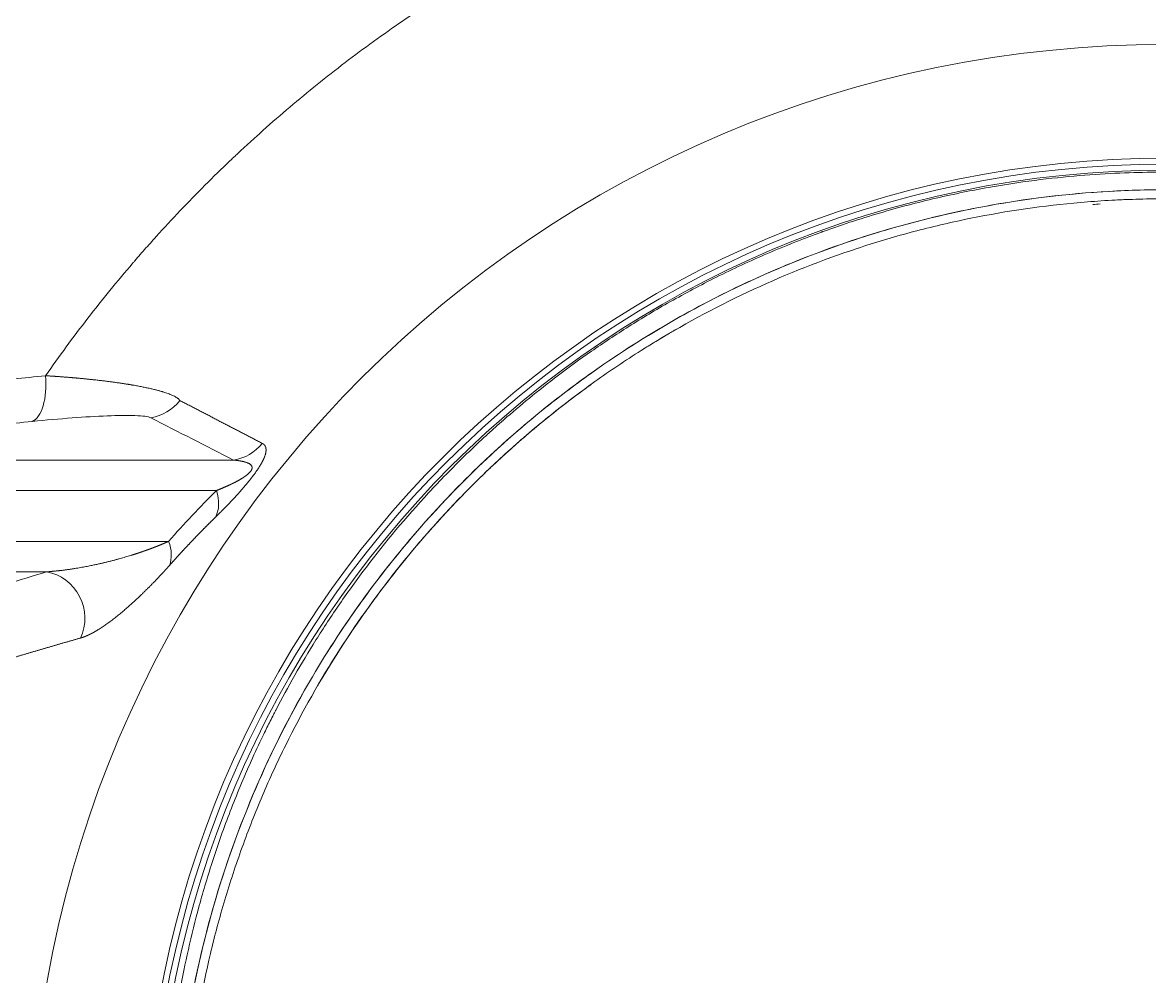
# Model space of a CAD drawing. Header units: millimetres. Extents: x 4664 to 8864, y -38 to 2932.
# Drawn here: x 8027.72 to 8059.36, y 1794.49 to 1821.28 of the extents above; entities that cross this region are included whole.
import ezdxf

# ---------------------------------------------------------------- set-up
doc = ezdxf.new("R2010")
doc.units = ezdxf.units.MM

msp = doc.modelspace()

# ---------------------------------------------------------------- linework, layer by layer
at = {"lineweight": 5}
for p, q in [((8033.649, 1808.992), (8019.143, 1808.992)), ((8019.317, 1808.136), (8033.163, 1808.136)), ((8031.823, 1806.711), (8019.317, 1806.711)), ((8019.143, 1805.855), (8028.396, 1805.855))]:
    msp.add_line(p, q, dxfattribs=at)
for radius in [31.888, 28.697, 28.528, 28.358]:
    msp.add_circle((8059.81, 1788.775), radius, dxfattribs=at)
at = {"lineweight": 5, "extrusion": (0, 0, -1)}
for centre, major_axis, ratio, start_param, end_param in [((8059.81, 1823.194), (71.659, 11.206), 0.105691, 2.041464, 2.055464), ((8027.796, 1811.362), (0.13, -1.299), 0.436932, 4.756023, 6.166714), ((8031.13, 1811.464), (0.596, 1.162), 0.984226, 1.763232, 2.509488), ((8060.005, 1821.909), (72.966, 11.202), 0.103887, 2.040884, 2.054884), ((8033.454, 1810.276), (0.593, 1.164), 0.984114, 1.780574, 2.51207), ((8053.666, 1788.775), (28.646, 0), 0.967774, 3.845216, 3.914727), ((8032.094, 1808.136), (0.92, -0.927), 0.712004, 5.327244, 6.033292), ((8030.754, 1806.711), (0.982, -0.861), 0.685493, 5.375966, 6.042362), ((8028.201, 1804.571), (0.381, -1.249), 0.971679, 3.599809, 5.457733)]:
    msp.add_ellipse(centre, major_axis=major_axis, ratio=ratio, start_param=start_param, end_param=end_param, dxfattribs=at)
at = {"lineweight": 5}
for points, knots in [([(8039.855, 1822.276), (8039.289, 1821.925), (8038.733, 1821.559), (8037.641, 1820.802), (8037.106, 1820.409), (8036.056, 1819.597), (8035.541, 1819.177), (8034.784, 1818.527), (8034.534, 1818.307), (8034.163, 1817.972), (8033.979, 1817.803), (8033.765, 1817.604), (8033.659, 1817.503), (8033.606, 1817.453), (8033.579, 1817.428), (8033.566, 1817.415), (8033.559, 1817.409), (8033.556, 1817.406), (8033.554, 1817.404), (8033.553, 1817.404), (8033.553, 1817.403), (8033.553, 1817.403), (8033.072, 1816.946), (8032.605, 1816.478), (8031.922, 1815.759), (8031.697, 1815.517), (8031.365, 1815.149), (8031.2, 1814.965), (8031.01, 1814.747), (8030.915, 1814.638), (8030.868, 1814.583), (8030.845, 1814.556), (8030.833, 1814.542), (8030.827, 1814.535), (8030.824, 1814.532), (8030.822, 1814.53), (8030.822, 1814.529), (8030.821, 1814.529), (8030.821, 1814.529), (8030.821, 1814.528), (8030.384, 1814.02), (8029.962, 1813.501), (8029.144, 1812.446), (8028.75, 1811.908), (8028.369, 1811.362)], [0, 0, 0, 0, 0.125, 0.125, 0.25, 0.25, 0.375, 0.375, 0.4375, 0.4375, 0.46875, 0.484375, 0.492187, 0.496094, 0.498047, 0.499023, 0.499512, 0.499756, 0.499878, 0.499939, 0.499939, 0.5, 0.5, 0.625, 0.625, 0.6875, 0.6875, 0.71875, 0.734375, 0.742187, 0.746094, 0.748047, 0.749023, 0.749512, 0.749756, 0.749878, 0.749939, 0.749969, 0.749969, 0.75, 0.75, 0.875, 0.875, 1, 1, 1, 1]), ([(8032.933, 1781.633), (8032.927, 1781.631), (8032.917, 1781.641), (8032.892, 1781.683), (8032.876, 1781.716), (8032.838, 1781.805), (8032.817, 1781.861), (8032.768, 1781.996), (8032.741, 1782.075), (8032.682, 1782.257), (8032.651, 1782.36), (8032.583, 1782.589), (8032.547, 1782.716), (8032.473, 1782.993), (8032.435, 1783.143), (8032.356, 1783.469), (8032.316, 1783.643), (8032.235, 1784.018), (8032.194, 1784.217), (8032.149, 1784.455), (8032.143, 1784.485), (8032.138, 1784.516), (8032.137, 1784.519), (8032.137, 1784.52), (8032.137, 1784.52), (8032.137, 1784.52), (8032.137, 1784.52), (8032.137, 1784.521), (8032.136, 1784.522), (8032.136, 1784.526), (8032.134, 1784.535), (8032.128, 1784.566), (8032.115, 1784.64), (8032.102, 1784.71), (8032.061, 1784.946), (8032.028, 1785.146), (8031.965, 1785.568), (8031.935, 1785.789), (8031.892, 1786.138), (8031.878, 1786.257), (8031.858, 1786.44), (8031.849, 1786.533), (8031.838, 1786.642), (8031.832, 1786.697), (8031.83, 1786.725), (8031.828, 1786.739), (8031.828, 1786.746), (8031.827, 1786.75), (8031.827, 1786.751), (8031.827, 1786.752), (8031.827, 1786.753), (8031.827, 1786.753), (8031.827, 1786.753), (8031.827, 1786.753), (8031.794, 1787.104), (8031.766, 1787.477), (8031.725, 1788.267), (8031.712, 1788.684), (8031.708, 1789.56), (8031.717, 1790.019), (8031.75, 1790.739), (8031.764, 1790.985), (8031.792, 1791.36), (8031.802, 1791.487), (8031.819, 1791.678), (8031.827, 1791.774), (8031.838, 1791.887), (8031.844, 1791.944), (8031.847, 1791.973), (8031.848, 1791.987), (8031.849, 1791.994), (8031.849, 1791.997), (8031.849, 1791.999), (8031.849, 1792), (8031.849, 1792.001), (8031.849, 1792.001), (8031.849, 1792.001), (8031.849, 1792.001), (8031.882, 1792.324), (8031.922, 1792.66), (8032.019, 1793.358), (8032.076, 1793.72), (8032.211, 1794.468), (8032.289, 1794.855), (8032.468, 1795.651), (8032.569, 1796.061), (8032.799, 1796.903), (8032.928, 1797.335), (8033.216, 1798.219), (8033.376, 1798.671), (8033.731, 1799.592), (8033.925, 1800.061), (8034.246, 1800.775), (8034.357, 1801.015), (8034.532, 1801.376), (8034.592, 1801.497), (8034.683, 1801.679), (8034.713, 1801.74), (8034.76, 1801.831), (8034.776, 1801.861), (8034.799, 1801.907), (8034.811, 1801.93), (8034.825, 1801.956), (8034.832, 1801.97), (8034.835, 1801.976), (8034.837, 1801.98), (8034.838, 1801.981), (8034.838, 1801.982), (8034.838, 1801.983), (8034.838, 1801.983), (8034.839, 1801.983), (8034.839, 1801.983), (8035.003, 1802.3), (8035.179, 1802.622), (8035.552, 1803.276), (8035.75, 1803.608), (8036.171, 1804.278), (8036.394, 1804.617), (8036.865, 1805.3), (8037.114, 1805.644), (8037.902, 1806.682), (8038.482, 1807.379), (8039.445, 1808.42), (8039.782, 1808.766), (8040.31, 1809.281), (8040.49, 1809.452), (8040.767, 1809.708), (8040.907, 1809.835), (8041.073, 1809.983), (8041.156, 1810.057), (8041.198, 1810.094), (8041.219, 1810.113), (8041.23, 1810.122), (8041.235, 1810.126), (8041.238, 1810.129), (8041.239, 1810.13), (8041.239, 1810.13), (8041.24, 1810.131), (8041.24, 1810.131), (8041.24, 1810.131), (8041.24, 1810.131), (8041.46, 1810.324), (8041.697, 1810.525), (8042.206, 1810.941), (8042.478, 1811.156), (8043.059, 1811.597), (8043.368, 1811.822), (8044.026, 1812.279), (8044.374, 1812.511), (8045.112, 1812.976), (8045.501, 1813.21), (8046.322, 1813.674), (8046.755, 1813.905), (8047.436, 1814.245), (8047.669, 1814.357), (8048.146, 1814.578), (8048.39, 1814.687), (8048.889, 1814.902), (8049.145, 1815.007), (8049.536, 1815.162), (8049.668, 1815.213), (8049.868, 1815.289), (8049.969, 1815.326), (8050.087, 1815.37), (8050.146, 1815.391), (8050.176, 1815.402), (8050.191, 1815.407), (8050.198, 1815.41), (8050.202, 1815.411), (8050.204, 1815.412), (8050.205, 1815.412), (8050.205, 1815.413), (8050.205, 1815.413), (8050.493, 1815.516), (8050.777, 1815.613), (8051.337, 1815.795), (8051.613, 1815.88), (8052.429, 1816.118), (8052.957, 1816.253), (8053.977, 1816.487), (8054.47, 1816.584), (8055.416, 1816.748), (8055.869, 1816.814), (8056.737, 1816.921), (8057.151, 1816.962), (8057.937, 1817.023), (8058.309, 1817.044), (8059.011, 1817.071), (8059.341, 1817.077), (8059.803, 1817.078), (8059.951, 1817.077), (8060.166, 1817.074), (8060.237, 1817.073), (8060.34, 1817.071), (8060.391, 1817.07), (8060.45, 1817.068), (8060.479, 1817.067), (8060.494, 1817.067), (8060.501, 1817.067), (8060.504, 1817.067), (8060.506, 1817.067), (8060.507, 1817.067), (8060.508, 1817.067), (8060.508, 1817.067), (8060.508, 1817.067), (8060.508, 1817.067), (8060.508, 1817.067), (8061.014, 1817.053), (8061.511, 1817.025), (8062.484, 1816.946), (8062.96, 1816.895), (8063.893, 1816.771), (8064.349, 1816.698), (8065.239, 1816.534), (8065.673, 1816.443), (8066.52, 1816.246), (8066.932, 1816.139), (8067.734, 1815.913), (8068.124, 1815.794), (8068.881, 1815.544), (8069.248, 1815.414), (8069.781, 1815.213), (8069.957, 1815.145), (8070.215, 1815.041), (8070.343, 1814.989), (8070.491, 1814.928), (8070.565, 1814.897), (8070.601, 1814.882), (8070.619, 1814.874), (8070.629, 1814.87), (8070.633, 1814.868), (8070.635, 1814.867), (8070.637, 1814.867), (8070.637, 1814.867), (8070.637, 1814.866), (8070.638, 1814.866), (8070.638, 1814.866), (8070.638, 1814.866), (8071.135, 1814.656), (8071.614, 1814.436), (8072.536, 1813.983), (8072.979, 1813.749), (8073.831, 1813.271), (8074.24, 1813.027), (8075.023, 1812.534), (8075.397, 1812.284), (8076.112, 1811.784), (8076.452, 1811.533), (8077.101, 1811.033), (8077.409, 1810.783), (8077.995, 1810.29), (8078.273, 1810.046), (8078.667, 1809.685), (8078.795, 1809.566), (8078.982, 1809.389), (8079.074, 1809.3), (8079.179, 1809.198), (8079.231, 1809.147), (8079.257, 1809.122), (8079.27, 1809.109), (8079.277, 1809.103), (8079.28, 1809.1), (8079.281, 1809.098), (8079.282, 1809.097), (8079.283, 1809.097), (8079.283, 1809.097), (8079.283, 1809.097), (8079.283, 1809.097), (8079.283, 1809.097), (8079.658, 1808.727), (8080.007, 1808.363), (8080.655, 1807.65), (8080.954, 1807.301), (8081.508, 1806.626), (8081.762, 1806.298), (8082.114, 1805.826), (8082.227, 1805.672), (8082.388, 1805.445), (8082.44, 1805.37), (8082.518, 1805.26), (8082.556, 1805.205), (8082.599, 1805.141), (8082.621, 1805.109), (8082.632, 1805.093), (8082.637, 1805.085), (8082.64, 1805.082), (8082.641, 1805.08), (8082.642, 1805.079), (8082.642, 1805.078), (8082.643, 1805.078), (8082.643, 1805.078), (8082.643, 1805.078), (8082.643, 1805.078), (8082.786, 1804.867), (8082.92, 1804.664), (8083.17, 1804.274), (8083.286, 1804.087), (8083.502, 1803.73), (8083.603, 1803.56), (8083.707, 1803.378), (8083.724, 1803.348), (8083.741, 1803.317), (8083.748, 1803.305), (8083.749, 1803.303), (8083.75, 1803.303), (8083.75, 1803.302), (8083.75, 1803.302), (8083.75, 1803.301), (8083.753, 1803.297), (8083.759, 1803.286), (8083.796, 1803.221), (8083.83, 1803.16), (8083.918, 1803.001), (8083.974, 1802.898), (8084.133, 1802.601), (8084.228, 1802.418), (8084.318, 1802.238), (8084.326, 1802.223), (8084.335, 1802.205), (8084.339, 1802.196), (8084.341, 1802.191), (8084.342, 1802.19), (8084.342, 1802.189), (8084.342, 1802.189), (8084.342, 1802.189), (8084.343, 1802.188), (8084.344, 1802.187), (8084.369, 1802.136), (8084.393, 1802.086), (8084.462, 1801.945), (8084.505, 1801.855), (8084.626, 1801.597), (8084.696, 1801.441), (8084.816, 1801.163), (8084.866, 1801.04), (8084.949, 1800.829), (8084.982, 1800.74), (8085.03, 1800.596), (8085.046, 1800.541), (8085.062, 1800.466), (8085.062, 1800.445), (8085.054, 1800.441)], [0, 0, 0, 0, 0.003906, 0.003906, 0.007812, 0.007812, 0.011719, 0.011719, 0.015625, 0.015625, 0.019531, 0.019531, 0.023437, 0.023437, 0.027344, 0.027344, 0.03125, 0.03125, 0.035156, 0.035156, 0.035645, 0.035706, 0.035713, 0.035713, 0.035715, 0.035715, 0.035717, 0.035721, 0.035736, 0.035767, 0.035889, 0.036133, 0.037109, 0.039062, 0.039062, 0.046875, 0.046875, 0.054687, 0.054687, 0.058594, 0.058594, 0.060547, 0.061523, 0.062012, 0.062256, 0.062378, 0.062439, 0.062469, 0.062485, 0.062492, 0.062496, 0.062498, 0.062498, 0.0625, 0.0625, 0.078125, 0.078125, 0.09375, 0.09375, 0.109375, 0.109375, 0.117187, 0.117187, 0.121094, 0.121094, 0.123047, 0.124023, 0.124512, 0.124756, 0.124878, 0.124939, 0.124969, 0.124985, 0.124992, 0.124996, 0.124998, 0.124998, 0.125, 0.125, 0.140625, 0.140625, 0.15625, 0.15625, 0.171875, 0.171875, 0.1875, 0.1875, 0.203125, 0.203125, 0.21875, 0.21875, 0.234375, 0.234375, 0.242187, 0.242187, 0.246094, 0.246094, 0.248047, 0.248047, 0.249023, 0.249023, 0.249512, 0.249756, 0.249878, 0.249939, 0.249969, 0.249985, 0.249992, 0.249996, 0.249998, 0.249998, 0.25, 0.25, 0.265625, 0.265625, 0.28125, 0.28125, 0.296875, 0.296875, 0.3125, 0.3125, 0.34375, 0.34375, 0.359375, 0.359375, 0.367187, 0.367187, 0.371094, 0.373047, 0.374023, 0.374512, 0.374756, 0.374878, 0.374939, 0.374969, 0.374985, 0.374992, 0.374996, 0.374998, 0.374998, 0.375, 0.375, 0.390625, 0.390625, 0.40625, 0.40625, 0.421875, 0.421875, 0.4375, 0.4375, 0.453125, 0.453125, 0.46875, 0.46875, 0.476562, 0.476562, 0.484375, 0.484375, 0.492187, 0.492187, 0.496094, 0.496094, 0.498047, 0.499023, 0.499512, 0.499756, 0.499878, 0.499939, 0.499969, 0.499985, 0.499992, 0.499992, 0.5, 0.5, 0.507812, 0.507812, 0.515625, 0.515625, 0.53125, 0.53125, 0.546875, 0.546875, 0.5625, 0.5625, 0.578125, 0.578125, 0.59375, 0.59375, 0.609375, 0.609375, 0.617187, 0.617187, 0.621094, 0.621094, 0.623047, 0.624023, 0.624512, 0.624756, 0.624878, 0.624939, 0.624969, 0.624985, 0.624992, 0.624996, 0.624998, 0.624998, 0.625, 0.625, 0.640625, 0.640625, 0.65625, 0.65625, 0.671875, 0.671875, 0.6875, 0.6875, 0.703125, 0.703125, 0.71875, 0.71875, 0.734375, 0.734375, 0.742187, 0.742187, 0.746094, 0.748047, 0.749023, 0.749512, 0.749756, 0.749878, 0.749939, 0.749969, 0.749985, 0.749992, 0.749996, 0.749998, 0.749998, 0.75, 0.75, 0.765625, 0.765625, 0.78125, 0.78125, 0.796875, 0.796875, 0.8125, 0.8125, 0.828125, 0.828125, 0.84375, 0.84375, 0.859375, 0.859375, 0.867188, 0.867188, 0.871094, 0.873047, 0.874023, 0.874512, 0.874756, 0.874878, 0.874939, 0.874969, 0.874985, 0.874992, 0.874996, 0.874998, 0.874998, 0.875, 0.875, 0.890625, 0.890625, 0.90625, 0.90625, 0.921875, 0.921875, 0.929688, 0.929688, 0.933594, 0.933594, 0.935547, 0.936523, 0.937012, 0.937256, 0.937378, 0.937439, 0.937469, 0.937485, 0.937492, 0.937496, 0.937498, 0.937498, 0.9375, 0.9375, 0.945313, 0.945313, 0.953125, 0.953125, 0.960938, 0.960938, 0.961914, 0.962402, 0.962463, 0.962494, 0.962494, 0.962502, 0.962502, 0.962509, 0.962524, 0.962646, 0.962891, 0.964844, 0.964844, 0.96875, 0.96875, 0.976563, 0.976563, 0.977051, 0.977295, 0.977417, 0.977478, 0.977493, 0.977497, 0.977497, 0.977501, 0.977501, 0.977509, 0.977539, 0.978516, 0.978516, 0.980469, 0.980469, 0.984375, 0.984375, 0.988281, 0.988281, 0.992188, 0.992188, 0.996094, 0.996094, 1, 1, 1, 1]), ([(8085.054, 1800.441), (8084.836, 1800.912), (8084.346, 1801.9), (8083.216, 1803.872), (8081.859, 1805.792), (8079.569, 1808.457), (8076.95, 1810.825), (8072.988, 1813.397), (8069.76, 1814.83), (8066.948, 1815.672), (8064.088, 1816.335), (8061.159, 1816.632), (8056.462, 1816.513), (8052.404, 1815.76), (8047.472, 1813.829), (8044.426, 1812.038), (8041.173, 1809.524), (8038.676, 1807.03), (8036.258, 1803.702), (8034.562, 1800.609), (8032.835, 1796.22), (8031.969, 1791.585), (8031.99, 1786.886), (8032.375, 1783.972), (8033.163, 1780.542), (8034.18, 1777.779), (8035.803, 1774.653), (8037.08, 1772.679), (8039.263, 1769.917), (8041.781, 1767.448), (8045.606, 1764.731), (8050.331, 1762.39), (8055.498, 1761.124), (8061.377, 1760.839), (8066.049, 1761.494), (8071.077, 1763.222), (8074.205, 1764.887), (8077.564, 1767.267), (8080.167, 1769.657), (8082.726, 1772.89), (8084.244, 1775.406), (8085.26, 1777.52), (8086.368, 1780.258), (8087.267, 1783.682), (8087.735, 1788.364), (8087.489, 1792.48), (8086.343, 1797.676), (8084.465, 1802.001), (8081.504, 1806.363), (8079.089, 1808.927), (8075.462, 1811.921), (8071.894, 1814.012), (8066.919, 1815.782), (8063.451, 1816.425), (8059.351, 1816.661), (8055.827, 1816.416), (8051.825, 1815.491), (8048.516, 1814.269), (8044.862, 1812.365), (8041.558, 1809.912), (8038.278, 1806.559), (8035.898, 1803.203), (8033.822, 1798.997), (8032.6, 1795.068), (8031.854, 1789.868), (8032.041, 1785.532), (8032.729, 1782.402), (8032.933, 1781.635)], [0, 0, 0, 0, 0.006314, 0.013403, 0.02746, 0.034433, 0.055153, 0.06884, 0.089355, 0.096186, 0.103009, 0.123487, 0.130312, 0.157651, 0.171295, 0.19176, 0.198582, 0.219083, 0.232739, 0.246379, 0.260023, 0.287433, 0.301147, 0.314851, 0.3217, 0.342232, 0.349066, 0.362718, 0.36954, 0.389996, 0.403578, 0.423785, 0.450318, 0.463364, 0.489074, 0.501707, 0.520457, 0.526663, 0.545233, 0.557589, 0.569977, 0.576192, 0.58243, 0.601358, 0.614143, 0.633596, 0.646759, 0.673678, 0.68739, 0.708264, 0.715298, 0.743767, 0.758145, 0.779887, 0.787177, 0.809164, 0.823878, 0.838617, 0.853388, 0.875637, 0.890481, 0.912656, 0.927319, 0.949033, 0.963265, 0.990966, 1, 1, 1, 1]), ([(8084.823, 1800.335), (8084.615, 1800.785), (8084.394, 1801.231), (8083.928, 1802.113), (8083.682, 1802.548), (8083.165, 1803.407), (8082.894, 1803.831), (8082.328, 1804.665), (8081.886, 1805.28), (8081.26, 1806.077), (8080.774, 1806.664), (8080.438, 1807.047), (8080.097, 1807.425), (8079.923, 1807.612), (8079.042, 1808.536), (8077.918, 1809.59), (8076.704, 1810.551), (8075.875, 1811.169), (8075.451, 1811.467), (8074.587, 1812.039), (8074.036, 1812.382), (8073.474, 1812.705), (8073.248, 1812.832), (8073.134, 1812.895), (8072.793, 1813.082), (8071.646, 1813.687), (8070.459, 1814.211), (8069.002, 1814.758), (8068.511, 1814.926), (8067.767, 1815.158), (8067.394, 1815.269), (8067.018, 1815.371), (8066.767, 1815.438), (8066.39, 1815.536), (8066.01, 1815.625), (8065.503, 1815.737), (8065.248, 1815.79), (8064.482, 1815.937), (8062.943, 1816.186), (8061.387, 1816.305), (8060.088, 1816.33), (8059.828, 1816.332), (8059.309, 1816.327), (8059.049, 1816.321), (8058.53, 1816.302), (8058.27, 1816.289), (8057.752, 1816.255), (8056.458, 1816.152), (8054.661, 1815.88), (8052.894, 1815.457), (8052.145, 1815.244), (8051.648, 1815.095), (8051.4, 1815.017), (8050.167, 1814.609), (8049.198, 1814.226), (8047.309, 1813.354), (8046.39, 1812.864), (8045.057, 1812.055), (8044.621, 1811.772), (8043.978, 1811.33), (8043.766, 1811.18), (8043.346, 1810.873), (8042.931, 1810.561), (8042.524, 1810.236), (8042.123, 1809.907), (8041.924, 1809.739), (8041.337, 1809.228), (8040.955, 1808.876), (8039.839, 1807.79), (8039.137, 1807.024), (8037.823, 1805.417), (8037.211, 1804.576), (8036.084, 1802.828), (8035.571, 1801.922), (8034.994, 1800.756), (8034.882, 1800.522), (8034.665, 1800.049), (8034.349, 1799.335), (8033.969, 1798.367), (8033.715, 1797.63), (8033.552, 1797.137), (8033.475, 1796.889), (8033.253, 1796.144), (8032.851, 1794.641), (8032.487, 1792.602), (8032.344, 1791.057), (8032.278, 1790.025), (8032.259, 1789.508), (8032.251, 1788.474), (8032.262, 1787.956), (8032.299, 1787.181), (8032.315, 1786.923), (8032.355, 1786.407), (8032.425, 1785.634), (8032.528, 1784.864), (8032.695, 1783.842), (8032.792, 1783.333), (8032.96, 1782.575), (8033.019, 1782.323), (8033.145, 1781.821), (8033.212, 1781.571), (8033.322, 1781.178), (8033.364, 1781.034), (8033.406, 1780.891)], [0, 0, 0, 0, 0.018766, 0.018766, 0.037532, 0.037532, 0.056298, 0.056298, 0.075064, 0.084447, 0.09383, 0.103213, 0.103213, 0.112596, 0.112596, 0.150128, 0.168894, 0.168894, 0.18766, 0.18766, 0.206425, 0.211117, 0.211117, 0.215808, 0.215808, 0.225191, 0.262723, 0.262723, 0.281489, 0.281489, 0.290872, 0.295564, 0.295564, 0.300255, 0.309638, 0.309638, 0.319021, 0.319021, 0.337787, 0.375319, 0.375319, 0.384702, 0.384702, 0.394085, 0.394085, 0.403468, 0.403468, 0.412851, 0.450383, 0.469149, 0.478532, 0.478532, 0.487915, 0.487915, 0.525447, 0.525447, 0.562979, 0.562979, 0.581744, 0.581744, 0.591127, 0.591127, 0.60051, 0.609893, 0.609893, 0.619276, 0.619276, 0.638042, 0.638042, 0.675574, 0.675574, 0.713106, 0.713106, 0.750638, 0.750638, 0.760021, 0.760021, 0.769404, 0.78817, 0.797553, 0.797553, 0.806936, 0.806936, 0.825702, 0.863234, 0.882, 0.882, 0.900766, 0.900766, 0.919532, 0.919532, 0.928915, 0.928915, 0.938298, 0.957064, 0.957064, 0.975829, 0.975829, 0.985212, 0.985212, 0.994595, 0.994595, 1, 1, 1, 1]), ([(8062.626, 1816.186), (8062.189, 1816.231), (8061.277, 1816.303), (8060.364, 1816.329), (8059.414, 1816.332), (8058.939, 1816.321), (8058.465, 1816.298)], [0, 0, 0, 0, 0.315068, 0.657534, 0.657534, 1, 1, 1, 1]), ([(8046.101, 1812.678), (8046.004, 1812.623), (8045.908, 1812.567), (8045.578, 1812.373), (8045.347, 1812.232), (8045.119, 1812.088)], [0, 0, 0, 0, 0.290698, 0.290698, 1, 1, 1, 1]), ([(8032.139, 1810.667), (8032.138, 1810.667), (8032.138, 1810.667), (8032.138, 1810.667), (8032.138, 1810.667), (8032.138, 1810.668), (8032.138, 1810.668), (8032.138, 1810.668), (8032.138, 1810.668), (8032.137, 1810.669), (8032.137, 1810.669), (8032.137, 1810.669), (8032.137, 1810.669), (8032.136, 1810.67), (8032.136, 1810.67), (8032.136, 1810.671), (8032.135, 1810.672), (8032.134, 1810.673), (8032.132, 1810.675), (8032.13, 1810.678), (8032.126, 1810.683), (8032.121, 1810.689), (8032.111, 1810.699), (8032.098, 1810.711), (8032.074, 1810.731), (8032.038, 1810.755), (8031.992, 1810.781), (8031.942, 1810.805), (8031.893, 1810.827), (8031.837, 1810.85), (8031.776, 1810.872), (8031.721, 1810.891), (8031.674, 1810.905), (8031.637, 1810.916), (8031.599, 1810.928), (8031.559, 1810.939), (8031.517, 1810.95), (8031.473, 1810.962), (8031.427, 1810.973), (8031.38, 1810.985), (8031.33, 1810.997), (8031.278, 1811.008), (8031.224, 1811.02), (8031.168, 1811.032), (8031.109, 1811.044), (8031.049, 1811.056), (8030.986, 1811.068), (8030.921, 1811.08), (8030.869, 1811.09), (8030.829, 1811.097), (8030.802, 1811.101), (8030.775, 1811.106), (8030.746, 1811.111), (8030.715, 1811.116), (8030.683, 1811.121), (8030.65, 1811.126), (8030.615, 1811.132), (8030.579, 1811.137), (8030.541, 1811.143), (8030.502, 1811.149), (8030.461, 1811.155), (8030.419, 1811.161), (8030.375, 1811.167), (8030.33, 1811.173), (8030.283, 1811.18), (8030.234, 1811.186), (8030.183, 1811.193), (8030.131, 1811.2), (8030.078, 1811.207), (8030.022, 1811.214), (8029.965, 1811.221), (8029.906, 1811.228), (8029.845, 1811.235), (8029.783, 1811.242), (8029.729, 1811.248), (8029.683, 1811.253), (8029.648, 1811.257), (8029.612, 1811.26), (8029.577, 1811.264), (8029.542, 1811.267), (8029.507, 1811.271), (8029.473, 1811.274), (8029.439, 1811.278), (8029.405, 1811.281), (8029.371, 1811.284), (8029.338, 1811.288), (8029.305, 1811.291), (8029.272, 1811.294), (8029.239, 1811.297), (8029.207, 1811.3), (8029.175, 1811.302), (8029.143, 1811.305), (8029.112, 1811.308), (8029.081, 1811.311), (8029.05, 1811.313), (8029.02, 1811.316), (8028.99, 1811.318), (8028.96, 1811.32), (8028.93, 1811.323), (8028.901, 1811.325), (8028.873, 1811.327), (8028.844, 1811.329), (8028.816, 1811.332), (8028.788, 1811.334), (8028.761, 1811.336), (8028.734, 1811.338), (8028.707, 1811.339), (8028.68, 1811.341), (8028.654, 1811.343), (8028.629, 1811.345), (8028.603, 1811.347), (8028.578, 1811.348), (8028.554, 1811.35), (8028.529, 1811.351), (8028.505, 1811.353), (8028.482, 1811.355), (8028.459, 1811.356), (8028.436, 1811.357), (8028.413, 1811.359), (8028.391, 1811.36), (8028.376, 1811.361), (8028.369, 1811.362)], [0, 0, 0, 0, 0.000216, 0.000337, 0.000485, 0.00066, 0.000862, 0.001091, 0.001346, 0.001629, 0.001938, 0.002274, 0.002638, 0.003028, 0.003445, 0.003889, 0.005195, 0.006509, 0.007831, 0.011759, 0.015711, 0.023556, 0.03145, 0.047077, 0.062865, 0.093858, 0.125535, 0.149522, 0.174037, 0.199082, 0.224656, 0.250757, 0.26352, 0.276531, 0.28979, 0.303297, 0.317051, 0.331053, 0.345301, 0.359796, 0.374536, 0.38952, 0.404749, 0.42022, 0.435934, 0.451888, 0.468081, 0.484512, 0.50118, 0.507333, 0.513762, 0.520467, 0.527446, 0.5347, 0.542228, 0.550029, 0.558104, 0.566452, 0.575072, 0.583963, 0.593125, 0.602557, 0.612259, 0.622229, 0.632466, 0.64297, 0.65374, 0.664774, 0.676072, 0.687631, 0.699452, 0.711532, 0.72387, 0.736465, 0.749315, 0.756438, 0.763486, 0.770458, 0.777353, 0.784173, 0.790918, 0.797587, 0.80418, 0.810698, 0.81714, 0.823508, 0.8298, 0.836018, 0.84216, 0.848228, 0.854222, 0.860141, 0.865985, 0.871756, 0.877452, 0.883075, 0.888623, 0.894098, 0.8995, 0.904828, 0.910083, 0.915264, 0.920373, 0.925409, 0.930372, 0.935263, 0.940081, 0.944827, 0.9495, 0.954102, 0.958631, 0.963089, 0.967475, 0.97179, 0.976033, 0.980205, 0.984306, 0.988335, 0.992294, 0.996183, 1, 1, 1, 1]), ([(8043.685, 1811.12), (8043.375, 1810.896), (8043.069, 1810.665), (8042.387, 1810.129), (8041.998, 1809.806), (8041.619, 1809.473), (8041.604, 1809.46)], [0, 0, 0, 0, 0.432314, 0.432314, 0.978165, 1, 1, 1, 1]), ([(8034.451, 1809.463), (8034.416, 1809.482), (8034.345, 1809.518), (8034.238, 1809.574), (8034.132, 1809.629), (8034.024, 1809.685), (8033.917, 1809.741), (8033.809, 1809.797), (8033.7, 1809.854), (8033.591, 1809.91), (8033.482, 1809.967), (8033.372, 1810.024), (8033.262, 1810.081), (8033.152, 1810.139), (8033.041, 1810.197), (8032.929, 1810.255), (8032.818, 1810.313), (8032.706, 1810.371), (8032.593, 1810.43), (8032.48, 1810.489), (8032.367, 1810.548), (8032.253, 1810.607), (8032.177, 1810.647), (8032.139, 1810.667)], [0, 0, 0, 0, 0.045765, 0.091716, 0.137852, 0.184173, 0.23068, 0.277372, 0.324249, 0.371312, 0.41856, 0.465994, 0.513613, 0.561418, 0.609407, 0.657583, 0.705943, 0.754489, 0.803221, 0.852137, 0.901239, 0.950527, 1, 1, 1, 1]), ([(8027.991, 1810.078), (8028.384, 1810.117), (8028.761, 1810.15), (8029.467, 1810.203), (8029.795, 1810.223), (8030.394, 1810.247), (8030.664, 1810.251), (8031.093, 1810.235), (8031.256, 1810.216), (8031.325, 1810.18)], [0, 0, 0, 0, 0.25, 0.25, 0.5, 0.5, 0.75, 0.75, 1, 1, 1, 1]), ([(8042.783, 1810.441), (8042.78, 1810.438), (8042.777, 1810.436), (8042.587, 1810.287), (8042.402, 1810.137), (8042.036, 1809.834), (8041.493, 1809.371), (8040.615, 1808.563), (8039.946, 1807.879), (8039.295, 1807.178), (8038.977, 1806.818), (8038.054, 1805.713), (8037.474, 1804.942), (8036.916, 1804.111), (8036.897, 1804.082), (8036.878, 1804.053)], [0, 0, 0, 0, 0.001316, 0.001316, 0.083553, 0.083553, 0.16579, 0.330263, 0.494737, 0.494737, 0.659211, 0.659211, 0.988158, 0.988158, 1, 1, 1, 1]), ([(8033.148, 1807.4), (8033.15, 1807.402), (8033.154, 1807.406), (8033.161, 1807.412), (8033.167, 1807.419), (8033.173, 1807.425), (8033.18, 1807.431), (8033.186, 1807.437), (8033.192, 1807.443), (8033.199, 1807.45), (8033.205, 1807.456), (8033.211, 1807.462), (8033.218, 1807.468), (8033.224, 1807.474), (8033.23, 1807.48), (8033.236, 1807.487), (8033.242, 1807.493), (8033.249, 1807.499), (8033.255, 1807.505), (8033.261, 1807.511), (8033.267, 1807.517), (8033.273, 1807.523), (8033.279, 1807.529), (8033.285, 1807.535), (8033.291, 1807.541), (8033.297, 1807.547), (8033.303, 1807.553), (8033.309, 1807.559), (8033.315, 1807.565), (8033.321, 1807.571), (8033.327, 1807.577), (8033.333, 1807.583), (8033.339, 1807.589), (8033.345, 1807.595), (8033.351, 1807.601), (8033.357, 1807.607), (8033.363, 1807.613), (8033.368, 1807.619), (8033.374, 1807.625), (8033.38, 1807.631), (8033.386, 1807.637), (8033.392, 1807.643), (8033.397, 1807.648), (8033.403, 1807.654), (8033.409, 1807.66), (8033.414, 1807.666), (8033.42, 1807.672), (8033.437, 1807.689), (8033.464, 1807.717), (8033.502, 1807.756), (8033.54, 1807.796), (8033.578, 1807.836), (8033.615, 1807.875), (8033.652, 1807.915), (8033.689, 1807.955), (8033.72, 1807.989), (8033.745, 1808.017), (8033.764, 1808.037), (8033.783, 1808.058), (8033.801, 1808.078), (8033.819, 1808.099), (8033.837, 1808.119), (8033.855, 1808.139), (8033.873, 1808.159), (8033.89, 1808.179), (8033.907, 1808.199), (8033.925, 1808.219), (8033.941, 1808.239), (8033.958, 1808.258), (8033.975, 1808.278), (8033.991, 1808.297), (8034.007, 1808.317), (8034.023, 1808.336), (8034.039, 1808.355), (8034.053, 1808.372), (8034.066, 1808.388), (8034.077, 1808.401), (8034.088, 1808.415), (8034.099, 1808.428), (8034.109, 1808.442), (8034.12, 1808.455), (8034.13, 1808.468), (8034.141, 1808.482), (8034.151, 1808.495), (8034.162, 1808.509), (8034.172, 1808.522), (8034.182, 1808.536), (8034.192, 1808.549), (8034.202, 1808.562), (8034.212, 1808.576), (8034.225, 1808.593), (8034.241, 1808.614), (8034.259, 1808.639), (8034.276, 1808.663), (8034.293, 1808.687), (8034.309, 1808.711), (8034.325, 1808.734), (8034.34, 1808.757), (8034.355, 1808.779), (8034.366, 1808.797), (8034.375, 1808.811), (8034.382, 1808.822), (8034.388, 1808.833), (8034.395, 1808.843), (8034.401, 1808.854), (8034.407, 1808.864), (8034.413, 1808.875), (8034.419, 1808.885), (8034.425, 1808.895), (8034.431, 1808.905), (8034.436, 1808.915), (8034.442, 1808.925), (8034.447, 1808.935), (8034.452, 1808.945), (8034.458, 1808.954), (8034.462, 1808.964), (8034.467, 1808.974), (8034.472, 1808.983), (8034.477, 1808.993), (8034.481, 1809.002), (8034.485, 1809.011), (8034.49, 1809.02), (8034.494, 1809.029), (8034.498, 1809.038), (8034.502, 1809.047), (8034.505, 1809.056), (8034.509, 1809.065), (8034.512, 1809.074), (8034.516, 1809.082), (8034.519, 1809.091), (8034.522, 1809.099), (8034.525, 1809.108), (8034.53, 1809.122), (8034.536, 1809.142), (8034.543, 1809.167), (8034.549, 1809.191), (8034.553, 1809.214), (8034.556, 1809.236), (8034.558, 1809.257), (8034.559, 1809.277), (8034.558, 1809.294), (8034.557, 1809.306), (8034.556, 1809.315), (8034.555, 1809.323), (8034.553, 1809.331), (8034.551, 1809.34), (8034.549, 1809.348), (8034.547, 1809.355), (8034.544, 1809.363), (8034.542, 1809.37), (8034.538, 1809.377), (8034.535, 1809.384), (8034.531, 1809.39), (8034.528, 1809.397), (8034.524, 1809.402), (8034.521, 1809.406), (8034.519, 1809.409), (8034.516, 1809.413), (8034.513, 1809.416), (8034.511, 1809.419), (8034.508, 1809.422), (8034.505, 1809.425), (8034.502, 1809.428), (8034.499, 1809.43), (8034.496, 1809.433), (8034.493, 1809.436), (8034.489, 1809.439), (8034.486, 1809.441), (8034.482, 1809.444), (8034.479, 1809.447), (8034.475, 1809.449), (8034.471, 1809.452), (8034.467, 1809.454), (8034.463, 1809.456), (8034.459, 1809.459), (8034.455, 1809.461), (8034.452, 1809.463), (8034.451, 1809.463)], [0, 0, 0, 0, 0.002986, 0.00596, 0.008922, 0.011871, 0.014809, 0.017735, 0.020648, 0.02355, 0.02644, 0.029317, 0.032183, 0.035036, 0.037878, 0.040708, 0.043525, 0.046331, 0.049125, 0.051907, 0.054677, 0.057436, 0.060182, 0.062917, 0.06564, 0.068351, 0.07105, 0.073737, 0.076413, 0.079077, 0.081729, 0.08437, 0.086998, 0.089615, 0.092221, 0.094815, 0.097397, 0.099967, 0.102526, 0.105074, 0.10761, 0.110134, 0.112647, 0.115148, 0.117638, 0.120116, 0.122583, 0.125039, 0.141508, 0.1577, 0.173621, 0.189279, 0.204679, 0.21983, 0.234739, 0.249416, 0.256889, 0.264252, 0.271506, 0.278653, 0.285694, 0.292631, 0.299467, 0.306202, 0.312839, 0.319381, 0.325828, 0.332185, 0.338452, 0.344634, 0.350731, 0.356748, 0.362686, 0.368549, 0.37434, 0.378405, 0.382445, 0.386459, 0.390451, 0.394422, 0.398372, 0.402304, 0.406219, 0.410119, 0.414006, 0.417881, 0.421745, 0.425601, 0.429451, 0.433295, 0.437136, 0.44441, 0.451573, 0.458637, 0.465617, 0.472525, 0.479378, 0.48619, 0.492977, 0.499753, 0.503166, 0.506588, 0.510021, 0.513467, 0.516926, 0.520402, 0.523894, 0.527404, 0.530935, 0.534488, 0.538063, 0.541663, 0.545289, 0.548942, 0.552623, 0.556334, 0.560076, 0.56385, 0.567658, 0.5715, 0.575379, 0.579294, 0.583247, 0.587239, 0.59127, 0.595343, 0.599458, 0.603616, 0.607817, 0.612063, 0.616355, 0.620693, 0.625078, 0.639076, 0.653518, 0.668424, 0.683813, 0.699701, 0.716103, 0.733035, 0.750507, 0.758932, 0.767427, 0.775995, 0.784636, 0.79335, 0.80214, 0.811004, 0.819945, 0.828964, 0.83806, 0.847235, 0.856489, 0.865824, 0.875239, 0.880357, 0.885527, 0.890749, 0.896024, 0.90135, 0.906729, 0.912161, 0.917645, 0.923183, 0.928772, 0.934415, 0.940111, 0.94586, 0.951662, 0.957517, 0.963426, 0.969388, 0.975403, 0.981472, 0.987594, 0.99377, 1, 1, 1, 1]), ([(8033.649, 1808.992), (8033.652, 1808.992), (8033.656, 1808.992), (8033.663, 1808.991), (8033.67, 1808.99), (8033.677, 1808.99), (8033.683, 1808.989), (8033.69, 1808.988), (8033.696, 1808.988), (8033.703, 1808.987), (8033.709, 1808.986), (8033.716, 1808.986), (8033.722, 1808.985), (8033.729, 1808.984), (8033.735, 1808.984), (8033.741, 1808.983), (8033.747, 1808.982), (8033.753, 1808.981), (8033.76, 1808.98), (8033.766, 1808.98), (8033.772, 1808.979), (8033.778, 1808.978), (8033.783, 1808.977), (8033.789, 1808.976), (8033.795, 1808.976), (8033.801, 1808.975), (8033.807, 1808.974), (8033.812, 1808.973), (8033.818, 1808.972), (8033.824, 1808.971), (8033.829, 1808.97), (8033.835, 1808.969), (8033.84, 1808.968), (8033.845, 1808.967), (8033.851, 1808.966), (8033.856, 1808.965), (8033.861, 1808.964), (8033.866, 1808.963), (8033.872, 1808.962), (8033.877, 1808.961), (8033.882, 1808.96), (8033.887, 1808.959), (8033.892, 1808.958), (8033.897, 1808.957), (8033.902, 1808.956), (8033.906, 1808.955), (8033.911, 1808.954), (8033.916, 1808.953), (8033.921, 1808.952), (8033.925, 1808.951), (8033.93, 1808.95), (8033.934, 1808.949), (8033.939, 1808.947), (8033.943, 1808.946), (8033.948, 1808.945), (8033.952, 1808.944), (8033.956, 1808.943), (8033.961, 1808.942), (8033.965, 1808.94), (8033.978, 1808.937), (8033.998, 1808.93), (8034.026, 1808.92), (8034.05, 1808.91), (8034.073, 1808.899), (8034.093, 1808.887), (8034.11, 1808.875), (8034.126, 1808.863), (8034.138, 1808.85), (8034.149, 1808.836), (8034.157, 1808.822), (8034.162, 1808.808), (8034.166, 1808.793), (8034.167, 1808.777), (8034.165, 1808.761), (8034.162, 1808.746), (8034.156, 1808.731), (8034.15, 1808.717), (8034.142, 1808.703), (8034.133, 1808.688), (8034.121, 1808.673), (8034.109, 1808.658), (8034.095, 1808.643), (8034.079, 1808.627), (8034.062, 1808.611), (8034.044, 1808.595), (8034.029, 1808.582), (8034.018, 1808.573), (8034.011, 1808.568), (8034.004, 1808.562), (8033.997, 1808.557), (8033.989, 1808.551), (8033.981, 1808.546), (8033.974, 1808.54), (8033.965, 1808.534), (8033.957, 1808.529), (8033.949, 1808.523), (8033.94, 1808.517), (8033.931, 1808.511), (8033.922, 1808.505), (8033.913, 1808.499), (8033.903, 1808.493), (8033.894, 1808.487), (8033.884, 1808.481), (8033.874, 1808.475), (8033.863, 1808.468), (8033.851, 1808.461), (8033.838, 1808.453), (8033.825, 1808.445), (8033.812, 1808.437), (8033.798, 1808.43), (8033.784, 1808.422), (8033.769, 1808.414), (8033.754, 1808.405), (8033.739, 1808.397), (8033.724, 1808.389), (8033.708, 1808.381), (8033.692, 1808.372), (8033.675, 1808.364), (8033.659, 1808.356), (8033.643, 1808.348), (8033.629, 1808.341), (8033.617, 1808.335), (8033.604, 1808.329), (8033.592, 1808.323), (8033.579, 1808.316), (8033.566, 1808.31), (8033.553, 1808.304), (8033.54, 1808.298), (8033.526, 1808.292), (8033.513, 1808.285), (8033.499, 1808.279), (8033.485, 1808.273), (8033.472, 1808.266), (8033.457, 1808.26), (8033.443, 1808.254), (8033.429, 1808.247), (8033.414, 1808.241), (8033.4, 1808.235), (8033.385, 1808.228), (8033.37, 1808.222), (8033.355, 1808.215), (8033.34, 1808.209), (8033.324, 1808.202), (8033.309, 1808.196), (8033.293, 1808.189), (8033.278, 1808.183), (8033.262, 1808.176), (8033.246, 1808.169), (8033.229, 1808.163), (8033.213, 1808.156), (8033.197, 1808.15), (8033.18, 1808.143), (8033.169, 1808.138), (8033.163, 1808.136)], [0, 0, 0, 0, 0.005086, 0.010145, 0.015177, 0.020182, 0.02516, 0.030111, 0.035036, 0.039933, 0.044804, 0.049648, 0.054465, 0.059255, 0.064019, 0.068755, 0.073465, 0.078148, 0.082804, 0.087433, 0.092036, 0.096611, 0.10116, 0.105682, 0.110178, 0.114646, 0.119088, 0.123503, 0.127891, 0.132252, 0.136587, 0.140895, 0.145176, 0.149431, 0.153659, 0.15786, 0.162034, 0.166182, 0.170303, 0.174397, 0.178465, 0.182506, 0.18652, 0.190507, 0.194468, 0.198403, 0.202311, 0.206192, 0.210046, 0.213874, 0.217676, 0.22145, 0.225198, 0.22892, 0.232615, 0.236284, 0.239926, 0.243541, 0.24713, 0.250693, 0.276511, 0.300968, 0.32407, 0.345825, 0.366241, 0.385332, 0.40311, 0.419592, 0.434801, 0.448764, 0.461516, 0.473104, 0.483591, 0.493061, 0.501627, 0.508002, 0.514019, 0.519802, 0.525487, 0.531221, 0.537146, 0.54339, 0.550064, 0.557259, 0.565046, 0.573483, 0.576339, 0.579289, 0.582334, 0.585476, 0.588716, 0.592054, 0.595493, 0.599032, 0.602674, 0.606418, 0.610265, 0.614216, 0.618272, 0.622433, 0.6267, 0.631073, 0.635552, 0.640138, 0.644832, 0.650645, 0.656641, 0.662822, 0.669189, 0.675741, 0.682481, 0.689408, 0.696522, 0.703825, 0.711317, 0.718998, 0.726868, 0.734929, 0.74318, 0.751621, 0.757686, 0.763841, 0.770087, 0.776424, 0.782852, 0.789371, 0.79598, 0.802681, 0.809473, 0.816357, 0.823331, 0.830397, 0.837555, 0.844804, 0.852144, 0.859577, 0.867101, 0.874717, 0.882424, 0.890224, 0.898115, 0.906099, 0.914174, 0.922342, 0.930601, 0.938953, 0.947397, 0.955934, 0.964562, 0.973283, 0.982096, 0.991002, 1, 1, 1, 1]), ([(8041.277, 1809.167), (8041.247, 1809.14), (8041.216, 1809.112), (8041.069, 1808.977), (8040.953, 1808.869), (8040.838, 1808.76)], [0, 0, 0, 0, 0.206519, 0.206519, 1, 1, 1, 1]), ([(8031.848, 1806.036), (8031.853, 1806.041), (8031.862, 1806.052), (8031.877, 1806.068), (8031.892, 1806.085), (8031.906, 1806.101), (8031.921, 1806.117), (8031.935, 1806.134), (8031.95, 1806.15), (8031.965, 1806.166), (8031.979, 1806.182), (8031.994, 1806.199), (8032.009, 1806.215), (8032.023, 1806.231), (8032.038, 1806.247), (8032.053, 1806.264), (8032.067, 1806.28), (8032.082, 1806.296), (8032.097, 1806.312), (8032.112, 1806.329), (8032.127, 1806.345), (8032.142, 1806.361), (8032.156, 1806.377), (8032.171, 1806.393), (8032.186, 1806.41), (8032.201, 1806.426), (8032.216, 1806.442), (8032.231, 1806.458), (8032.246, 1806.474), (8032.261, 1806.49), (8032.276, 1806.507), (8032.291, 1806.523), (8032.306, 1806.539), (8032.321, 1806.555), (8032.336, 1806.571), (8032.352, 1806.587), (8032.367, 1806.603), (8032.382, 1806.619), (8032.397, 1806.635), (8032.412, 1806.652), (8032.428, 1806.668), (8032.443, 1806.684), (8032.458, 1806.7), (8032.473, 1806.716), (8032.489, 1806.732), (8032.504, 1806.748), (8032.519, 1806.764), (8032.535, 1806.78), (8032.55, 1806.796), (8032.565, 1806.812), (8032.581, 1806.828), (8032.596, 1806.844), (8032.612, 1806.86), (8032.627, 1806.876), (8032.643, 1806.892), (8032.658, 1806.908), (8032.674, 1806.924), (8032.689, 1806.94), (8032.705, 1806.956), (8032.72, 1806.972), (8032.736, 1806.988), (8032.751, 1807.004), (8032.767, 1807.02), (8032.783, 1807.036), (8032.798, 1807.052), (8032.814, 1807.067), (8032.83, 1807.083), (8032.846, 1807.099), (8032.861, 1807.115), (8032.877, 1807.131), (8032.893, 1807.147), (8032.909, 1807.163), (8032.924, 1807.179), (8032.94, 1807.194), (8032.956, 1807.21), (8032.972, 1807.226), (8032.988, 1807.242), (8033.004, 1807.258), (8033.02, 1807.274), (8033.036, 1807.289), (8033.052, 1807.305), (8033.068, 1807.321), (8033.084, 1807.337), (8033.1, 1807.352), (8033.116, 1807.368), (8033.132, 1807.384), (8033.143, 1807.394), (8033.148, 1807.4)], [0, 0, 0, 0, 0.011365, 0.02274, 0.034124, 0.045518, 0.056921, 0.068334, 0.079756, 0.091188, 0.102629, 0.11408, 0.12554, 0.13701, 0.148489, 0.159977, 0.171476, 0.182983, 0.1945, 0.206027, 0.217563, 0.229109, 0.240664, 0.252228, 0.263803, 0.275386, 0.286979, 0.298582, 0.310194, 0.321816, 0.333447, 0.345088, 0.356738, 0.368398, 0.380067, 0.391746, 0.403434, 0.415132, 0.426839, 0.438556, 0.450282, 0.462018, 0.473763, 0.485518, 0.497283, 0.509057, 0.52084, 0.532633, 0.544436, 0.556248, 0.568069, 0.5799, 0.591741, 0.603591, 0.615451, 0.62732, 0.639199, 0.651087, 0.662985, 0.674893, 0.68681, 0.698736, 0.710672, 0.722618, 0.734573, 0.746537, 0.758511, 0.770495, 0.782488, 0.794491, 0.806504, 0.818525, 0.830557, 0.842598, 0.854648, 0.866708, 0.878778, 0.890857, 0.902946, 0.915044, 0.927152, 0.93927, 0.951397, 0.963533, 0.975679, 0.987835, 1, 1, 1, 1]), ([(8031.823, 1806.711), (8031.821, 1806.71), (8031.816, 1806.708), (8031.808, 1806.704), (8031.8, 1806.701), (8031.792, 1806.697), (8031.785, 1806.694), (8031.777, 1806.69), (8031.769, 1806.687), (8031.761, 1806.683), (8031.753, 1806.68), (8031.745, 1806.676), (8031.737, 1806.673), (8031.729, 1806.669), (8031.72, 1806.666), (8031.712, 1806.662), (8031.704, 1806.658), (8031.696, 1806.655), (8031.687, 1806.651), (8031.679, 1806.648), (8031.67, 1806.644), (8031.662, 1806.64), (8031.653, 1806.637), (8031.645, 1806.633), (8031.636, 1806.63), (8031.627, 1806.626), (8031.619, 1806.622), (8031.61, 1806.619), (8031.601, 1806.615), (8031.592, 1806.612), (8031.583, 1806.608), (8031.575, 1806.604), (8031.566, 1806.601), (8031.557, 1806.597), (8031.547, 1806.593), (8031.538, 1806.59), (8031.529, 1806.586), (8031.52, 1806.582), (8031.511, 1806.579), (8031.502, 1806.575), (8031.492, 1806.571), (8031.483, 1806.567), (8031.473, 1806.564), (8031.464, 1806.56), (8031.455, 1806.556), (8031.445, 1806.553), (8031.435, 1806.549), (8031.426, 1806.545), (8031.416, 1806.542), (8031.406, 1806.538), (8031.397, 1806.534), (8031.387, 1806.53), (8031.377, 1806.527), (8031.367, 1806.523), (8031.357, 1806.519), (8031.347, 1806.515), (8031.337, 1806.512), (8031.327, 1806.508), (8031.317, 1806.504), (8031.307, 1806.5), (8031.297, 1806.497), (8031.287, 1806.493), (8031.277, 1806.489), (8031.266, 1806.485), (8031.256, 1806.482), (8031.246, 1806.478), (8031.235, 1806.474), (8031.225, 1806.47), (8031.214, 1806.467), (8031.204, 1806.463), (8031.193, 1806.459), (8031.183, 1806.455), (8031.172, 1806.452), (8031.161, 1806.448), (8031.151, 1806.444), (8031.14, 1806.44), (8031.129, 1806.436), (8031.118, 1806.433), (8031.107, 1806.429), (8031.096, 1806.425), (8031.085, 1806.421), (8031.074, 1806.418), (8031.063, 1806.414), (8031.052, 1806.41), (8031.041, 1806.406), (8031.03, 1806.403), (8031.019, 1806.399), (8031.008, 1806.395), (8030.996, 1806.391), (8030.985, 1806.387), (8030.974, 1806.384), (8030.962, 1806.38), (8030.951, 1806.376), (8030.939, 1806.372), (8030.928, 1806.369), (8030.916, 1806.365), (8030.904, 1806.361), (8030.893, 1806.357), (8030.881, 1806.354), (8030.869, 1806.35), (8030.858, 1806.346), (8030.846, 1806.342), (8030.834, 1806.339), (8030.822, 1806.335), (8030.81, 1806.331), (8030.798, 1806.327), (8030.786, 1806.324), (8030.774, 1806.32), (8030.742, 1806.31), (8030.689, 1806.294), (8030.615, 1806.272), (8030.537, 1806.249), (8030.457, 1806.227), (8030.374, 1806.204), (8030.289, 1806.181), (8030.201, 1806.158), (8030.11, 1806.136), (8030.038, 1806.118), (8029.983, 1806.105), (8029.945, 1806.096), (8029.903, 1806.087), (8029.857, 1806.076), (8029.807, 1806.065), (8029.753, 1806.054), (8029.695, 1806.041), (8029.634, 1806.029), (8029.568, 1806.016), (8029.5, 1806.002), (8029.427, 1805.989), (8029.351, 1805.975), (8029.271, 1805.961), (8029.204, 1805.95), (8029.15, 1805.942), (8029.112, 1805.936), (8029.075, 1805.93), (8029.038, 1805.925), (8029.002, 1805.92), (8028.967, 1805.915), (8028.932, 1805.91), (8028.898, 1805.905), (8028.865, 1805.901), (8028.832, 1805.897), (8028.8, 1805.893), (8028.769, 1805.89), (8028.738, 1805.886), (8028.708, 1805.883), (8028.678, 1805.88), (8028.65, 1805.877), (8028.621, 1805.874), (8028.594, 1805.871), (8028.567, 1805.869), (8028.541, 1805.867), (8028.515, 1805.864), (8028.49, 1805.862), (8028.465, 1805.86), (8028.442, 1805.859), (8028.418, 1805.857), (8028.403, 1805.856), (8028.396, 1805.855)], [0, 0, 0, 0, 0.001944, 0.003901, 0.005873, 0.007857, 0.009856, 0.011868, 0.013894, 0.015933, 0.017986, 0.020053, 0.022133, 0.024227, 0.026335, 0.028456, 0.030591, 0.03274, 0.034902, 0.037078, 0.039268, 0.041471, 0.043688, 0.045919, 0.048163, 0.050422, 0.052693, 0.054979, 0.057278, 0.059591, 0.061918, 0.064258, 0.066612, 0.06898, 0.071361, 0.073756, 0.076165, 0.078587, 0.081024, 0.083474, 0.085937, 0.088415, 0.090906, 0.093411, 0.095929, 0.098462, 0.101008, 0.103568, 0.106141, 0.108728, 0.111329, 0.113944, 0.116572, 0.119215, 0.121871, 0.12454, 0.127224, 0.129921, 0.132632, 0.135356, 0.138095, 0.140847, 0.143613, 0.146392, 0.149186, 0.151993, 0.154814, 0.157649, 0.160497, 0.163359, 0.166235, 0.169125, 0.172028, 0.174946, 0.177877, 0.180821, 0.18378, 0.186752, 0.189738, 0.192738, 0.195752, 0.198779, 0.20182, 0.204875, 0.207944, 0.211026, 0.214122, 0.217232, 0.220356, 0.223494, 0.226645, 0.22981, 0.232989, 0.236182, 0.239388, 0.242609, 0.245843, 0.24909, 0.252352, 0.255627, 0.258917, 0.262219, 0.265536, 0.268867, 0.272211, 0.275569, 0.278941, 0.282327, 0.285726, 0.305985, 0.327133, 0.34917, 0.372097, 0.395913, 0.42062, 0.446216, 0.472701, 0.500077, 0.510125, 0.521374, 0.533822, 0.547471, 0.562319, 0.578368, 0.595617, 0.614067, 0.633716, 0.654566, 0.676615, 0.699865, 0.724316, 0.749966, 0.761905, 0.773658, 0.785225, 0.796607, 0.807803, 0.818812, 0.829637, 0.840275, 0.850728, 0.860995, 0.871076, 0.880971, 0.890681, 0.900204, 0.909542, 0.918695, 0.927661, 0.936442, 0.945037, 0.953446, 0.961669, 0.969707, 0.977559, 0.985225, 0.992705, 1, 1, 1, 1]), ([(8029.351, 1803.996), (8029.352, 1803.997), (8029.355, 1803.997), (8029.359, 1803.999), (8029.363, 1804), (8029.367, 1804.001), (8029.371, 1804.002), (8029.375, 1804.003), (8029.378, 1804.005), (8029.382, 1804.006), (8029.386, 1804.007), (8029.39, 1804.008), (8029.394, 1804.01), (8029.398, 1804.011), (8029.402, 1804.012), (8029.406, 1804.014), (8029.41, 1804.015), (8029.414, 1804.016), (8029.419, 1804.018), (8029.423, 1804.019), (8029.427, 1804.021), (8029.431, 1804.022), (8029.435, 1804.024), (8029.439, 1804.025), (8029.443, 1804.027), (8029.447, 1804.028), (8029.451, 1804.03), (8029.455, 1804.031), (8029.459, 1804.033), (8029.464, 1804.034), (8029.468, 1804.036), (8029.472, 1804.038), (8029.476, 1804.039), (8029.48, 1804.041), (8029.485, 1804.043), (8029.489, 1804.044), (8029.493, 1804.046), (8029.497, 1804.048), (8029.501, 1804.05), (8029.506, 1804.051), (8029.51, 1804.053), (8029.514, 1804.055), (8029.518, 1804.057), (8029.523, 1804.059), (8029.527, 1804.06), (8029.531, 1804.062), (8029.536, 1804.064), (8029.54, 1804.066), (8029.544, 1804.068), (8029.549, 1804.07), (8029.553, 1804.072), (8029.557, 1804.074), (8029.562, 1804.076), (8029.566, 1804.078), (8029.57, 1804.08), (8029.575, 1804.082), (8029.579, 1804.084), (8029.584, 1804.086), (8029.588, 1804.088), (8029.593, 1804.09), (8029.597, 1804.093), (8029.601, 1804.095), (8029.606, 1804.097), (8029.61, 1804.099), (8029.615, 1804.101), (8029.619, 1804.103), (8029.624, 1804.106), (8029.628, 1804.108), (8029.633, 1804.11), (8029.637, 1804.113), (8029.642, 1804.115), (8029.647, 1804.117), (8029.651, 1804.12), (8029.656, 1804.122), (8029.66, 1804.124), (8029.665, 1804.127), (8029.669, 1804.129), (8029.674, 1804.132), (8029.679, 1804.134), (8029.683, 1804.136), (8029.688, 1804.139), (8029.693, 1804.141), (8029.697, 1804.144), (8029.702, 1804.146), (8029.707, 1804.149), (8029.711, 1804.152), (8029.716, 1804.154), (8029.721, 1804.157), (8029.725, 1804.159), (8029.73, 1804.162), (8029.735, 1804.165), (8029.74, 1804.167), (8029.744, 1804.17), (8029.749, 1804.173), (8029.754, 1804.175), (8029.759, 1804.178), (8029.764, 1804.181), (8029.768, 1804.184), (8029.773, 1804.187), (8029.778, 1804.189), (8029.783, 1804.192), (8029.788, 1804.195), (8029.793, 1804.198), (8029.797, 1804.201), (8029.802, 1804.204), (8029.807, 1804.207), (8029.812, 1804.21), (8029.817, 1804.212), (8029.855, 1804.235), (8029.927, 1804.281), (8030.036, 1804.354), (8030.148, 1804.434), (8030.263, 1804.52), (8030.376, 1804.609), (8030.488, 1804.701), (8030.597, 1804.793), (8030.707, 1804.889), (8030.818, 1804.988), (8030.931, 1805.092), (8031.027, 1805.184), (8031.108, 1805.261), (8031.171, 1805.323), (8031.234, 1805.386), (8031.297, 1805.449), (8031.36, 1805.513), (8031.414, 1805.568), (8031.458, 1805.614), (8031.493, 1805.65), (8031.527, 1805.686), (8031.561, 1805.722), (8031.595, 1805.758), (8031.621, 1805.786), (8031.638, 1805.805), (8031.648, 1805.816), (8031.658, 1805.826), (8031.669, 1805.837), (8031.679, 1805.848), (8031.689, 1805.859), (8031.698, 1805.87), (8031.708, 1805.881), (8031.718, 1805.892), (8031.728, 1805.903), (8031.738, 1805.914), (8031.748, 1805.925), (8031.758, 1805.936), (8031.768, 1805.947), (8031.778, 1805.958), (8031.788, 1805.969), (8031.798, 1805.98), (8031.808, 1805.991), (8031.818, 1806.002), (8031.828, 1806.013), (8031.838, 1806.025), (8031.845, 1806.032), (8031.848, 1806.036)], [0, 0, 0, 0, 0.002296, 0.004593, 0.00689, 0.009189, 0.011487, 0.013787, 0.016087, 0.018388, 0.020689, 0.022991, 0.025294, 0.027597, 0.029902, 0.032206, 0.034512, 0.036818, 0.039125, 0.041432, 0.043741, 0.04605, 0.048359, 0.05067, 0.052981, 0.055292, 0.057605, 0.059918, 0.062232, 0.064547, 0.066862, 0.069178, 0.071495, 0.073812, 0.076131, 0.07845, 0.080769, 0.08309, 0.085411, 0.087733, 0.090056, 0.092379, 0.094704, 0.097029, 0.099354, 0.101681, 0.104008, 0.106336, 0.108665, 0.110995, 0.113325, 0.115656, 0.117988, 0.120321, 0.122655, 0.124989, 0.127324, 0.12966, 0.131997, 0.134334, 0.136672, 0.139012, 0.141352, 0.143692, 0.146034, 0.148376, 0.150719, 0.153063, 0.155408, 0.157754, 0.160101, 0.162448, 0.164796, 0.167145, 0.169495, 0.171846, 0.174197, 0.17655, 0.178903, 0.181257, 0.183612, 0.185968, 0.188325, 0.190682, 0.193041, 0.1954, 0.19776, 0.200121, 0.202483, 0.204846, 0.20721, 0.209574, 0.21194, 0.214306, 0.216674, 0.219042, 0.221411, 0.223781, 0.226152, 0.228523, 0.230896, 0.23327, 0.235644, 0.23802, 0.240396, 0.242773, 0.245151, 0.247531, 0.249911, 0.300378, 0.350485, 0.400254, 0.449711, 0.498882, 0.542651, 0.585593, 0.62773, 0.669082, 0.709674, 0.74953, 0.771284, 0.792656, 0.81365, 0.834273, 0.854529, 0.874426, 0.88532, 0.896025, 0.906541, 0.91687, 0.927014, 0.936973, 0.939938, 0.942894, 0.945839, 0.948775, 0.951701, 0.954618, 0.957525, 0.960422, 0.96331, 0.966188, 0.969057, 0.971916, 0.974766, 0.977606, 0.980438, 0.98326, 0.986072, 0.988876, 0.991671, 0.994456, 0.997232, 1, 1, 1, 1]), ([(8037.677, 1805.19), (8037.09, 1804.399), (8036.544, 1803.573), (8036.029, 1802.696), (8036.017, 1802.676), (8036.005, 1802.655)], [0, 0, 0, 0, 0.976563, 0.976563, 1, 1, 1, 1]), ([(8027.121, 1803.343), (8027.134, 1803.346), (8027.16, 1803.354), (8027.199, 1803.366), (8027.238, 1803.378), (8027.277, 1803.389), (8027.316, 1803.401), (8027.355, 1803.413), (8027.394, 1803.424), (8027.433, 1803.436), (8027.472, 1803.448), (8027.511, 1803.459), (8027.549, 1803.471), (8027.588, 1803.482), (8027.627, 1803.494), (8027.666, 1803.505), (8027.704, 1803.517), (8027.743, 1803.528), (8027.782, 1803.54), (8027.821, 1803.551), (8027.859, 1803.563), (8027.898, 1803.574), (8027.936, 1803.586), (8027.975, 1803.597), (8028.014, 1803.608), (8028.052, 1803.62), (8028.091, 1803.631), (8028.129, 1803.643), (8028.168, 1803.654), (8028.206, 1803.665), (8028.245, 1803.676), (8028.283, 1803.688), (8028.322, 1803.699), (8028.36, 1803.71), (8028.398, 1803.721), (8028.437, 1803.733), (8028.475, 1803.744), (8028.513, 1803.755), (8028.552, 1803.766), (8028.59, 1803.777), (8028.628, 1803.788), (8028.666, 1803.799), (8028.705, 1803.81), (8028.743, 1803.822), (8028.781, 1803.833), (8028.819, 1803.844), (8028.857, 1803.855), (8028.895, 1803.866), (8028.933, 1803.877), (8028.971, 1803.888), (8029.01, 1803.899), (8029.048, 1803.909), (8029.086, 1803.92), (8029.124, 1803.931), (8029.162, 1803.942), (8029.199, 1803.953), (8029.237, 1803.964), (8029.275, 1803.975), (8029.313, 1803.986), (8029.338, 1803.993), (8029.351, 1803.996)], [0, 0, 0, 0, 0.01775, 0.035481, 0.053195, 0.070891, 0.088569, 0.10623, 0.123872, 0.141497, 0.159104, 0.176693, 0.194264, 0.211818, 0.229353, 0.246871, 0.264371, 0.281853, 0.299317, 0.316763, 0.334192, 0.351603, 0.368996, 0.386371, 0.403728, 0.421067, 0.438389, 0.455693, 0.472979, 0.490247, 0.507497, 0.524729, 0.541944, 0.559141, 0.57632, 0.593481, 0.610624, 0.62775, 0.644857, 0.661947, 0.679019, 0.696073, 0.71311, 0.730128, 0.747129, 0.764112, 0.781077, 0.798024, 0.814953, 0.831865, 0.848759, 0.865634, 0.882493, 0.899333, 0.916155, 0.93296, 0.949747, 0.966516, 0.983267, 1, 1, 1, 1])]:
    msp.add_open_spline(points, degree=3, knots=knots, dxfattribs=at)
for points in [[(8057.978, 1816.185), (8057.905, 1816.18), (8057.837, 1816.175), (8057.774, 1816.171)], [(8031.325, 1810.18), (8032.098, 1809.784), (8032.873, 1809.388), (8033.649, 1808.992)], [(8028.396, 1805.855), (8027.632, 1805.622), (8026.882, 1805.387), (8026.141, 1805.15)]]:
    msp.add_open_spline(points, degree=3, dxfattribs=at)

doc.saveas('drawing.dxf')
